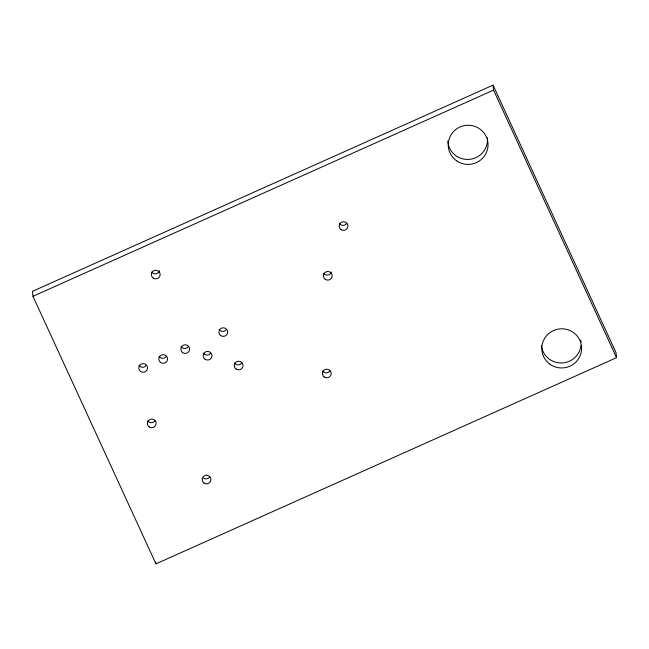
<?xml version="1.0" encoding="UTF-8"?>
<svg xmlns="http://www.w3.org/2000/svg" width="649" height="649" viewBox="0 0 649 649"><rect width="100%" height="100%" fill="white"/><g stroke="black" fill="none" stroke-linecap="round" stroke-linejoin="round"><path stroke-width="0.97" d="M493.045 85.141L32.45 291.328L32.961 296.301L155.955 563.859L616.55 357.672L616.039 352.699L493.045 85.141L493.556 90.114L616.55 357.672M32.961 296.301L493.556 90.114M155.752 561.872L155.955 563.859M580.985 345.284A19.9 19.575 -5.9 0 1 541.412 345.601M580.823 340.173A19.9 19.575 -5.9 0 1 581.058 342.25M166.249 356.52A4.397 4.324 -5.9 0 1 159.046 356.455M329.879 371.041A4.397 4.324 -5.9 0 1 322.675 370.977M188.275 346.663A4.397 4.324 -5.9 0 1 181.071 346.59M159.484 270.714A4.397 4.324 -5.9 0 1 151.615 272.012M154.811 420.95A4.397 4.324 -5.9 0 1 147.607 420.876M346.615 223.597A4.397 4.324 -5.9 0 1 339.411 223.524M209.595 477.08A4.397 4.324 -5.9 0 1 203.462 478.086M331.509 271.988A4.397 4.324 -5.9 0 1 323.648 273.278M226.331 329.627A4.397 4.324 -5.9 0 1 219.127 329.562M210.633 353.259A4.397 4.324 -5.9 0 1 203.429 353.194M241.704 363.075A4.397 4.324 -5.9 0 1 234.5 363.002M487.399 137.661A19.9 19.575 -5.9 0 1 469.251 159.362A19.9 19.575 -5.9 0 1 447.753 141.011M146.228 365.484A4.397 4.324 -5.9 0 1 139.024 365.419M550.092 364.316A19.9 19.575 -5.9 0 0 581.504 350.257A19.9 19.575 -5.9 0 0 553.516 330.56A19.9 19.575 -5.9 0 0 550.092 364.316M160.627 362.507A4.397 4.324 -5.9 0 0 167.564 359.4A4.397 4.324 -5.9 0 0 161.382 355.052A4.397 4.324 -5.9 0 0 160.627 362.507M324.257 377.028A4.397 4.324 -5.9 0 0 331.193 373.921A4.397 4.324 -5.9 0 0 325.011 369.573A4.397 4.324 -5.9 0 0 324.257 377.028M182.661 352.642A4.397 4.324 -5.9 0 0 189.597 349.535A4.397 4.324 -5.9 0 0 183.416 345.187A4.397 4.324 -5.9 0 0 182.661 352.642M153.205 278.056A4.397 4.324 -5.9 0 0 160.141 274.949A4.397 4.324 -5.9 0 0 153.959 270.601A4.397 4.324 -5.9 0 0 153.205 278.056M149.197 426.928A4.397 4.324 -5.9 0 0 156.133 423.821A4.397 4.324 -5.9 0 0 149.951 419.473A4.397 4.324 -5.9 0 0 149.197 426.928M340.993 229.576A4.397 4.324 -5.9 0 0 347.929 226.469A4.397 4.324 -5.9 0 0 341.747 222.12A4.397 4.324 -5.9 0 0 340.993 229.576M140.606 371.471A4.397 4.324 -5.9 0 0 147.542 368.364A4.397 4.324 -5.9 0 0 141.36 364.016A4.397 4.324 -5.9 0 0 140.606 371.471M325.23 279.33A4.397 4.324 -5.9 0 0 332.166 276.223A4.397 4.324 -5.9 0 0 325.985 271.874A4.397 4.324 -5.9 0 0 325.23 279.33M220.709 335.606A4.397 4.324 -5.9 0 0 227.645 332.507A4.397 4.324 -5.9 0 0 221.463 328.159A4.397 4.324 -5.9 0 0 220.709 335.606M205.011 359.246A4.397 4.324 -5.9 0 0 211.947 356.139A4.397 4.324 -5.9 0 0 205.765 351.79A4.397 4.324 -5.9 0 0 205.011 359.246M203.973 483.059A4.397 4.324 -5.9 0 0 210.909 479.952A4.397 4.324 -5.9 0 0 204.727 475.603A4.397 4.324 -5.9 0 0 203.973 483.059M236.082 369.054A4.397 4.324 -5.9 0 0 243.018 365.947A4.397 4.324 -5.9 0 0 236.836 361.598A4.397 4.324 -5.9 0 0 236.082 369.054M456.523 160.765A19.9 19.575 -5.9 0 0 487.934 146.706A19.9 19.575 -5.9 0 0 459.946 127.009A19.9 19.575 -5.9 0 0 456.523 160.765"/></g></svg>
